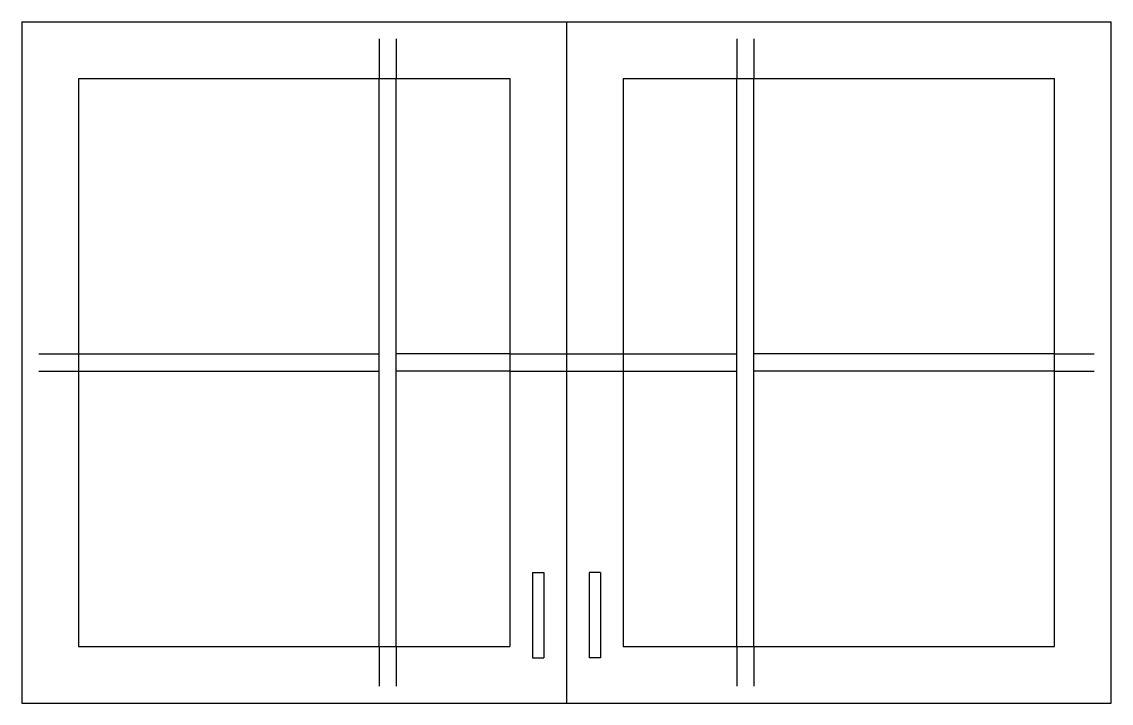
# Model space of a CAD drawing. Extents: x 0 to 48, y 54 to 84.
import ezdxf

# ---------------------------------------------------------------- set-up
doc = ezdxf.new("R2010")
doc.units = 0
doc.header["$LTSCALE"] = 3
doc.linetypes.add('HIDDEN', pattern=[0])
doc.layers.get('0').update_dxf_attribs({"linetype": 'CONTINUOUS'})
doc.layers.add('HID', color=7, linetype='HIDDEN')

msp = doc.modelspace()

# ---------------------------------------------------------------- linework, layer by layer
at = {"color": 0}
for p, q in [((0, 84), (0, 54)), ((0, 84), (48, 84)), ((24, 84), (24, 54)), ((48, 54), (48, 84)), ((2.5, 81.5), (21.5, 81.5)), ((2.5, 81.5), (2.5, 56.5)), ((15.75, 56.5), (15.75, 81.5)), ((16.5, 56.5), (16.5, 81.5)), ((21.5, 81.5), (21.5, 56.5)), ((26.5, 81.5), (26.5, 56.5)), ((26.5, 81.5), (45.5, 81.5)), ((31.5, 56.5), (31.5, 81.5)), ((32.25, 56.5), (32.25, 81.5)), ((45.5, 56.5), (45.5, 81.5)), ((2.5, 69.375), (15.75, 69.375)), ((21.5, 69.375), (16.5, 69.375)), ((26.5, 69.375), (31.5, 69.375)), ((45.5, 69.375), (32.25, 69.375)), ((2.5, 68.625), (15.75, 68.625)), ((21.5, 68.625), (16.5, 68.625)), ((26.5, 68.625), (31.5, 68.625)), ((45.5, 68.625), (32.25, 68.625)), ((22.5, 59.75), (22.5, 56)), ((22.5, 59.75), (23, 59.75)), ((23, 59.75), (23, 56)), ((25, 59.75), (25, 56)), ((25.5, 59.75), (25, 59.75)), ((25.5, 59.75), (25.5, 56)), ((2.5, 56.5), (21.5, 56.5)), ((26.5, 56.5), (45.5, 56.5)), ((22.5, 56), (23, 56)), ((25.5, 56), (25, 56)), ((0, 54), (48, 54))]:
    msp.add_line(p, q, dxfattribs=at)
at = {"layer": 'HID', "color": 0}
for p, q in [((15.75, 83.25), (15.75, 81.5)), ((16.5, 83.25), (16.5, 81.5)), ((31.5, 83.25), (31.5, 81.5)), ((32.25, 83.25), (32.25, 81.5)), ((0.75, 69.375), (2.5, 69.375)), ((21.5, 69.375), (26.5, 69.375)), ((45.5, 69.375), (47.25, 69.375)), ((0.75, 68.625), (2.5, 68.625)), ((21.5, 68.625), (26.5, 68.625)), ((45.5, 68.625), (47.25, 68.625)), ((15.75, 56.5), (15.75, 54.75)), ((16.5, 56.5), (16.5, 54.75)), ((31.5, 56.5), (31.5, 54.75)), ((32.25, 56.5), (32.25, 54.75))]:
    msp.add_line(p, q, dxfattribs=at)

doc.saveas('drawing.dxf')
